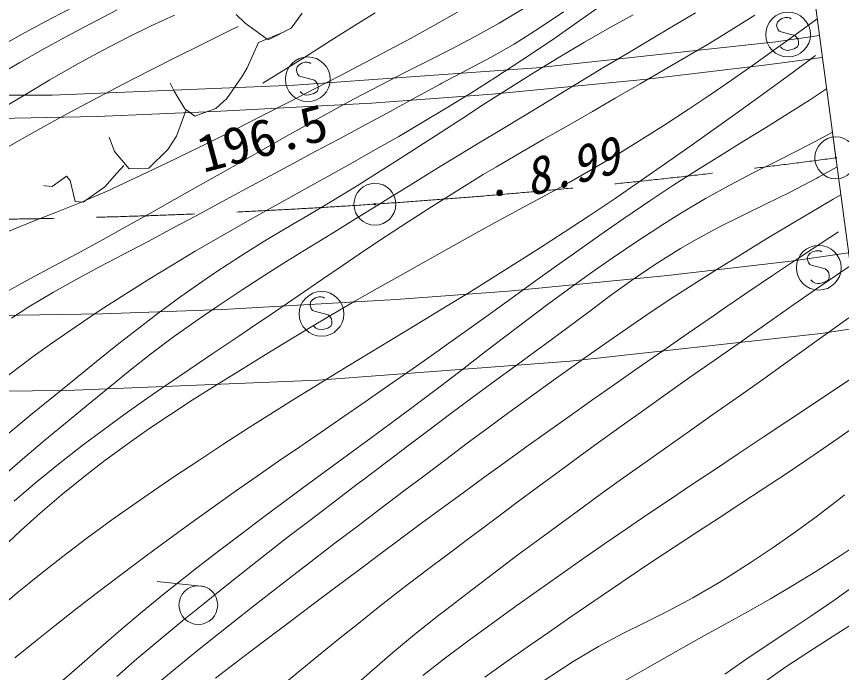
# Model space of a CAD drawing. Units: millimetres, scale not verified. Extents: x 40000 to 680000, y 20000 to 380000.
# Drawn here: x 290080 to 319458, y 246173 to 269548 of the extents above; entities that cross this region are included whole.
import ezdxf
from ezdxf.enums import TextEntityAlignment as Align

# ---------------------------------------------------------------- set-up
doc = ezdxf.new("R2010")
doc.units = ezdxf.units.MM
doc.header["$LTSCALE"] = 1000
doc.linetypes.add('CHAIN', pattern=[18.5, 12, -1.5, 3.5, -1.5])
doc.layers.add('S-BGD', color=7, linetype='Continuous', lineweight=13)
doc.styles.add('ＭＳ ゴシック', font='')
doc.styles.get('ＭＳ ゴシック').set_extended_font_data('MS Gothic')

msp = doc.modelspace()

# ---------------------------------------------------------------- linework, layer by layer
at = {"layer": 'S-BGD'}
for p, q in [((306713, 358312), (324985, 221665)), ((311025, 270039), (310142, 269404)), ((292140, 269901), (291314, 269472)), ((293668, 269783), (292690, 269274)), ((305781, 269701), (304941, 269225)), ((308214, 269882), (307266, 269312)), ((309557, 269719), (308698, 269126)), ((291314, 269472), (290490, 269032)), ((295702, 269596), (294872, 269209)), ((298211, 269318), (297903, 269619)), ((300251, 269660), (299862, 269128)), ((302853, 269680), (302102, 269210)), ((310142, 269404), (309214, 268756)), ((312044, 269603), (311198, 269140)), ((314260, 269683), (313475, 269211)), ((316378, 269593), (315518, 269056)), ((317245, 269422), (317176, 269342)), ((317338, 269476), (317245, 269422)), ((317458, 269508), (317338, 269476)), ((317543, 269515), (317458, 269508)), ((317609, 269503), (317543, 269515)), ((317664, 269468), (317609, 269503)), ((318593, 269469), (317843, 268923)), ((292690, 269274), (291812, 268809)), ((294872, 269209), (294029, 268800)), ((297673, 269043), (297947, 269175)), ((297947, 269175), (297968, 269186)), ((298226, 269305), (298211, 269318)), ((299001, 268743), (298226, 269305)), ((299862, 269128), (299070, 268726)), ((302102, 269210), (301277, 268692)), ((304941, 269225), (304129, 268777)), ((307266, 269312), (306391, 268819)), ((308698, 269126), (307797, 268560)), ((311198, 269140), (310304, 268633)), ((313475, 269211), (312677, 268738)), ((317176, 269342), (317148, 269243)), ((317148, 269243), (317168, 269153)), ((317168, 269153), (317188, 269096)), ((290490, 269032), (289660, 268573)), ((297202, 268812), (297673, 269043)), ((299611, 268995), (298694, 268616)), ((306391, 268819), (305559, 268378)), ((315518, 269056), (314707, 268563)), ((317843, 268923), (317052, 268350)), ((317123, 268641), (318673, 268872)), ((317188, 269096), (317239, 269027)), ((317239, 269027), (317305, 268999)), ((317305, 268999), (317791, 268869)), ((317791, 268869), (317856, 268812)), ((291812, 268809), (290993, 268362)), ((294029, 268800), (293137, 268340)), ((296558, 268494), (297202, 268812)), ((298694, 268616), (298289, 267714)), ((299070, 268726), (299001, 268743)), ((301277, 268692), (300342, 268104)), ((304129, 268777), (303323, 268342)), ((307797, 268560), (306982, 268101)), ((309020, 268623), (308073, 267986)), ((308598, 267719), (317123, 268641)), ((309214, 268756), (309020, 268623)), ((310304, 268633), (309370, 268076)), ((312677, 268738), (311847, 268246)), ((314707, 268563), (313916, 268095)), ((317856, 268812), (317913, 268723)), ((317923, 268548), (317887, 268464)), ((317913, 268723), (317930, 268628)), ((317930, 268628), (317923, 268548)), ((290993, 268362), (290195, 267910)), ((293137, 268340), (292238, 267845)), ((295767, 268099), (296558, 268494)), ((303323, 268342), (302500, 267908)), ((305559, 268378), (304743, 267962)), ((311847, 268246), (310964, 267718)), ((317052, 268350), (316290, 267805)), ((317358, 268397), (317281, 268471)), ((317436, 268355), (317358, 268397)), ((317519, 268340), (317436, 268355)), ((317599, 268349), (317519, 268340)), ((317777, 268397), (317599, 268349)), ((317887, 268464), (317777, 268397)), ((294857, 267637), (295767, 268099)), ((300342, 268104), (299260, 267424)), ((304743, 267962), (303914, 267546)), ((306982, 268101), (306157, 267664)), ((308073, 267986), (307153, 267386)), ((309370, 268076), (308420, 267490)), ((313916, 268095), (313120, 267630)), ((318779, 268081), (316794, 267823)), ((318102, 267841), (318530, 268159)), ((290195, 267910), (289378, 267426)), ((292238, 267845), (291265, 267286)), ((298289, 267714), (298123, 267434)), ((299980, 267102), (308598, 267719)), ((300073, 267748), (300045, 267650)), ((300045, 267650), (300065, 267560)), ((300142, 267829), (300073, 267748)), ((300235, 267883), (300142, 267829)), ((300355, 267915), (300235, 267883)), ((300440, 267921), (300355, 267915)), ((300506, 267910), (300440, 267921)), ((300560, 267875), (300506, 267910)), ((302500, 267908), (301640, 267460)), ((306157, 267664), (305226, 267167)), ((310964, 267718), (310011, 267138)), ((316794, 267823), (312539, 267319)), ((316290, 267805), (315540, 267278)), ((317341, 267279), (318102, 267841)), ((293851, 267119), (294857, 267637)), ((298123, 267434), (297573, 266629)), ((299260, 267424), (298854, 267169)), ((300065, 267560), (300084, 267503)), ((300084, 267503), (300136, 267434)), ((300136, 267434), (300202, 267406)), ((300202, 267406), (300688, 267275)), ((301640, 267460), (300720, 266985)), ((303914, 267546), (303045, 267105)), ((307153, 267386), (306257, 266819)), ((308420, 267490), (307554, 266945)), ((313120, 267630), (312290, 267150)), ((291265, 267286), (290396, 266773)), ((291350, 266743), (299980, 267102)), ((292777, 266555), (293851, 267119)), ((295698, 266881), (295558, 267170)), ((300688, 267275), (300753, 267218)), ((300753, 267218), (300810, 267130)), ((300810, 267130), (300827, 267035)), ((303045, 267105), (302106, 266611)), ((305172, 267138), (304183, 266597)), ((305226, 267167), (305172, 267138)), ((312539, 267319), (307023, 266780)), ((309982, 267120), (309032, 266538)), ((310011, 267138), (309982, 267120)), ((312290, 267150), (311400, 266635)), ((315540, 267278), (314782, 266757)), ((316561, 266707), (317341, 267279)), ((290396, 266773), (289587, 266280)), ((296077, 266262), (295698, 266881)), ((300720, 266985), (299798, 266509)), ((300255, 266803), (300177, 266878)), ((300333, 266762), (300255, 266803)), ((300415, 266747), (300333, 266762)), ((300674, 266804), (300496, 266756)), ((300784, 266870), (300674, 266804)), ((300819, 266954), (300784, 266870)), ((300827, 267035), (300819, 266954)), ((307023, 266780), (302735, 266464)), ((306257, 266819), (305384, 266281)), ((307554, 266945), (306746, 266430)), ((314782, 266757), (313998, 266232)), ((318927, 266971), (318318, 266568)), ((282726, 266730), (291350, 266743)), ((291661, 265956), (292777, 266555)), ((302735, 266464), (297132, 266161)), ((297573, 266629), (297177, 266268)), ((299798, 266509), (298813, 266003)), ((300496, 266756), (300415, 266747)), ((302106, 266611), (301689, 266385)), ((304183, 266597), (303260, 266096)), ((309032, 266538), (308162, 266010)), ((311400, 266635), (310594, 266165)), ((315758, 266124), (316561, 266707)), ((318318, 266568), (317529, 266065)), ((296117, 266218), (295783, 265281)), ((296430, 266000), (296077, 266262)), ((297177, 266268), (296430, 266000)), ((301689, 266385), (300704, 265843)), ((305384, 266281), (304529, 265768)), ((306746, 266430), (305970, 265929)), ((313998, 266232), (313168, 265691)), ((292944, 265987), (287297, 265868)), ((290528, 265332), (291661, 265956)), ((297132, 266161), (292944, 265987)), ((298813, 266003), (297919, 265548)), ((303260, 266096), (302389, 265626)), ((305970, 265929), (305200, 265431)), ((308162, 266010), (307346, 265517)), ((310594, 266165), (309664, 265627)), ((314926, 265527), (315758, 266124)), ((317529, 266065), (316751, 265582)), ((300704, 265843), (299796, 265337)), ((302389, 265626), (301555, 265178)), ((304529, 265768), (303691, 265277)), ((309664, 265627), (308840, 265159)), ((313168, 265691), (312275, 265125)), ((316751, 265582), (315969, 265102)), ((289404, 264694), (290528, 265332)), ((297919, 265548), (297079, 265127)), ((299796, 265337), (298944, 264859)), ((305200, 265431), (304411, 264920)), ((307346, 265517), (306558, 265042)), ((314062, 264914), (314926, 265527)), ((319134, 265422), (318770, 265223)), ((319256, 264511), (319123, 265503)), ((293566, 264735), (293374, 265248)), ((295783, 265281), (295474, 264809)), ((297079, 265127), (296257, 264722)), ((301555, 265178), (300742, 264743)), ((303691, 265277), (302867, 264803)), ((306558, 265042), (305771, 264566)), ((308840, 265159), (308039, 264702)), ((312275, 265125), (311548, 264675)), ((315969, 265102), (315168, 264609)), ((318770, 265223), (317947, 264795)), ((294088, 264114), (293566, 264735)), ((295474, 264809), (294792, 264140)), ((296257, 264722), (295416, 264316)), ((298944, 264859), (298129, 264398)), ((300742, 264743), (299934, 264312)), ((302867, 264803), (302053, 264343)), ((304411, 264920), (303577, 264384)), ((308039, 264702), (307176, 264196)), ((313160, 264283), (314062, 264914)), ((317947, 264795), (317133, 264385)), ((305771, 264566), (304958, 264072)), ((311548, 264675), (310609, 264114)), ((315168, 264609), (314335, 264087)), ((293903, 264236), (293656, 263961)), ((294792, 264140), (294088, 264114)), ((295416, 264316), (294519, 263890)), ((298129, 264398), (297331, 263946)), ((299934, 264312), (299116, 263874)), ((302053, 264343), (301248, 263893)), ((303577, 264384), (302673, 263810)), ((307176, 264196), (306704, 263912)), ((310609, 264114), (309759, 263633)), ((312217, 263630), (313160, 264283)), ((317133, 264385), (316315, 263972)), ((319299, 264191), (318641, 263824)), ((291860, 263859), (291356, 263495)), ((291989, 263705), (291860, 263859)), ((293656, 263961), (293226, 263483)), ((294519, 263890), (293531, 263428)), ((297331, 263946), (296531, 263491)), ((299116, 263874), (298273, 263422)), ((301248, 263893), (300449, 263449)), ((304958, 264072), (304095, 263541)), ((306704, 263912), (305745, 263322)), ((314335, 264087), (313453, 263521)), ((316315, 263972), (315479, 263537)), ((318641, 263824), (318584, 263792)), ((291103, 263516), (291050, 263529)), ((292164, 262953), (291989, 263705)), ((302243, 263540), (301307, 262965)), ((302673, 263810), (302243, 263540)), ((304095, 263541), (303153, 262957)), ((309759, 263633), (308948, 263193)), ((311395, 263068), (312217, 263630)), ((315479, 263537), (314612, 263058)), ((318584, 263792), (317625, 263283)), ((291356, 263495), (291103, 263516)), ((293388, 263361), (292397, 262929)), ((293226, 263483), (292449, 262935)), ((293531, 263428), (293388, 263361)), ((296531, 263491), (295709, 263026)), ((298273, 263422), (297390, 262947)), ((300449, 263449), (299653, 263007)), ((305745, 263322), (304859, 262765)), ((313453, 263521), (312634, 262978)), ((317625, 263283), (316757, 262856)), ((292449, 262935), (292164, 262953)), ((295709, 263026), (294846, 262541)), ((297390, 262947), (296451, 262438)), ((299653, 263007), (298857, 262562)), ((301307, 262965), (300457, 262459)), ((303153, 262957), (303101, 262924)), ((308948, 263193), (308131, 262756)), ((310473, 262450), (311395, 263068)), ((312634, 262978), (311707, 262349)), ((314612, 263058), (313698, 262517)), ((319163, 263035), (318348, 262552)), ((319432, 263195), (319163, 263035)), ((292397, 262929), (291501, 262576)), ((303101, 262924), (302157, 262338)), ((304859, 262765), (304030, 262233)), ((308131, 262756), (307259, 262284)), ((316757, 262856), (315929, 262460)), ((291501, 262576), (290648, 262247)), ((294846, 262541), (293923, 262025)), ((296451, 262438), (295710, 262035)), ((298857, 262562), (298058, 262113)), ((300457, 262459), (299657, 261989)), ((309579, 261861), (310473, 262450)), ((313698, 262517), (313150, 262172)), ((315929, 262460), (315093, 262045)), ((318348, 262552), (317558, 262083)), ((290648, 262247), (289785, 261885)), ((298058, 262113), (297254, 261653)), ((302157, 262338), (301293, 261807)), ((304030, 262233), (303241, 261716)), ((307259, 262284), (306439, 261829)), ((311707, 262349), (310858, 261761)), ((313150, 262172), (312205, 261553)), ((317558, 262083), (316765, 261609)), ((293923, 262025), (293165, 261606)), ((295710, 262035), (294740, 261515)), ((299657, 261989), (298869, 261518)), ((301293, 261807), (300484, 261310)), ((306439, 261829), (305465, 261280)), ((308710, 261298), (309579, 261861)), ((315093, 262045), (314199, 261559)), ((318740, 261470), (319354, 261870)), ((293165, 261606), (292224, 261096)), ((294740, 261515), (293859, 261055)), ((297254, 261653), (296443, 261181)), ((298869, 261518), (298053, 261012)), ((303241, 261716), (302476, 261205)), ((310858, 261761), (310066, 261203)), ((312205, 261553), (311329, 260962)), ((314199, 261559), (313723, 261278)), ((316765, 261609), (315940, 261107)), ((317886, 260907), (318740, 261470)), ((296443, 261181), (295620, 260691)), ((300484, 261310), (299702, 260827)), ((302476, 261205), (301717, 260692)), ((305465, 261280), (304570, 260779)), ((307862, 260757), (308710, 261298)), ((310066, 261203), (309309, 260662)), ((313723, 261278), (312797, 260695)), ((318550, 261197), (318430, 261165)), ((318635, 261203), (318550, 261197)), ((318700, 261192), (318635, 261203)), ((318755, 261157), (318700, 261192)), ((292224, 261096), (291393, 260656)), ((293859, 261055), (293032, 260625)), ((298053, 261012), (297174, 260434)), ((311329, 260962), (310509, 260390)), ((315940, 261107), (315054, 260557)), ((317005, 260319), (317886, 260907)), ((317651, 260831), (319709, 261121)), ((318267, 261030), (318240, 260932)), ((318240, 260932), (318260, 260842)), ((318337, 261111), (318267, 261030)), ((318430, 261165), (318337, 261111)), ((291393, 260656), (290575, 260217)), ((293032, 260625), (292224, 260193)), ((295620, 260691), (294785, 260180)), ((299702, 260827), (298922, 260335)), ((301717, 260692), (300947, 260167)), ((304570, 260779), (303730, 260309)), ((307033, 260235), (307862, 260757)), ((309309, 260662), (308566, 260126)), ((312797, 260695), (311985, 260145)), ((313268, 260316), (317651, 260831)), ((318260, 260842), (318279, 260785)), ((318279, 260785), (318331, 260716)), ((318331, 260716), (318396, 260688)), ((318396, 260688), (318882, 260557)), ((319770, 260664), (319285, 260336)), ((297174, 260434), (296835, 260203)), ((298922, 260335), (298118, 259813)), ((303730, 260309), (302923, 259856)), ((307591, 259757), (313268, 260316)), ((310509, 260390), (309732, 259832)), ((315054, 260557), (314435, 260166)), ((316093, 259703), (317005, 260319)), ((319285, 260336), (318529, 259817)), ((318882, 260557), (318947, 260500)), ((318947, 260500), (319004, 260412)), ((319004, 260412), (319021, 260317)), ((319021, 260317), (319014, 260236)), ((290575, 260217), (289677, 259711)), ((292224, 260193), (291400, 259727)), ((294785, 260180), (293933, 259644)), ((296835, 260203), (295933, 259568)), ((300947, 260167), (300151, 259622)), ((306219, 259730), (307033, 260235)), ((308566, 260126), (307816, 259583)), ((311985, 260145), (311235, 259605)), ((314435, 260166), (313521, 259578)), ((318450, 260085), (318372, 260159)), ((318527, 260044), (318450, 260085)), ((318610, 260029), (318527, 260044)), ((318690, 260038), (318610, 260029)), ((318868, 260085), (318690, 260038)), ((318979, 260152), (318868, 260085)), ((319014, 260236), (318979, 260152)), ((291400, 259727), (290525, 259197)), ((298118, 259813), (297261, 259241)), ((302923, 259856), (302127, 259403)), ((303596, 259468), (307591, 259757)), ((305417, 259238), (306219, 259730)), ((309732, 259832), (308984, 259281)), ((318529, 259817), (317765, 259284)), ((293933, 259644), (293063, 259079)), ((295933, 259568), (295129, 258978)), ((297427, 259112), (303596, 259468)), ((300151, 259622), (299310, 259048)), ((300630, 259469), (300560, 259388)), ((300723, 259523), (300630, 259469)), ((300843, 259555), (300723, 259523)), ((300928, 259561), (300843, 259555)), ((300993, 259550), (300928, 259561)), ((301048, 259515), (300993, 259550)), ((307816, 259583), (307038, 259020)), ((311235, 259605), (310496, 259053)), ((313521, 259578), (312717, 259045)), ((315146, 259055), (316093, 259703)), ((290525, 259197), (289903, 258797)), ((297261, 259241), (296519, 258730)), ((300560, 259388), (300533, 259290)), ((300533, 259290), (300553, 259200)), ((300553, 259200), (300572, 259143)), ((300572, 259143), (300624, 259074)), ((302127, 259403), (301318, 258934)), ((304625, 258755), (305417, 259238)), ((308984, 259281), (308252, 258731)), ((317765, 259284), (316956, 258717)), ((287325, 258855), (293141, 258952)), ((293063, 259079), (292172, 258481)), ((293141, 258952), (297427, 259112)), ((295129, 258978), (294387, 258411)), ((299310, 259048), (298409, 258437)), ((301318, 258934), (300474, 258434)), ((300624, 259074), (300689, 259046)), ((300689, 259046), (301176, 258915)), ((301176, 258915), (301241, 258858)), ((301241, 258858), (301298, 258770)), ((307038, 259020), (306211, 258426)), ((310496, 259053), (309715, 258466)), ((312717, 259045), (311958, 258528)), ((313997, 258262), (314935, 258910)), ((314935, 258910), (315146, 259055)), ((296519, 258730), (295629, 258096)), ((301307, 258594), (301272, 258510)), ((301298, 258770), (301315, 258675)), ((301315, 258675), (301307, 258594)), ((303840, 258278), (304625, 258755)), ((308252, 258731), (307522, 258174)), ((316956, 258717), (316071, 258097)), ((319720, 258811), (318974, 258278)), ((292172, 258481), (291256, 257847)), ((294387, 258411), (293668, 257843)), ((298409, 258437), (297993, 258156)), ((300474, 258434), (299573, 257888)), ((300743, 258443), (300665, 258518)), ((300820, 258402), (300743, 258443)), ((300903, 258387), (300820, 258402)), ((300984, 258396), (300903, 258387)), ((301161, 258443), (300984, 258396)), ((301272, 258510), (301161, 258443)), ((303058, 257804), (303840, 258278)), ((306211, 258426), (305314, 257788)), ((309715, 258466), (308842, 257820)), ((318720, 258252), (309798, 257265)), ((311958, 258528), (311180, 257986)), ((313093, 257636), (313997, 258262)), ((318974, 258278), (318207, 257726)), ((320066, 258455), (318720, 258252)), ((295629, 258096), (294848, 257510)), ((297993, 258156), (297077, 257541)), ((307522, 258174), (306781, 257606)), ((311180, 257986), (310320, 257380)), ((315856, 257947), (314923, 257296)), ((316071, 258097), (315856, 257947)), ((291256, 257847), (290676, 257434)), ((293668, 257843), (292933, 257251)), ((299573, 257888), (298937, 257496)), ((302276, 257330), (303058, 257804)), ((305128, 257657), (304200, 257005)), ((305314, 257788), (305128, 257657)), ((308779, 257774), (307878, 257117)), ((308842, 257820), (308779, 257774)), ((318207, 257726), (317380, 257132)), ((290676, 257434), (289790, 256768)), ((294848, 257510), (294123, 256941)), ((297077, 257541), (296250, 256986)), ((298937, 257496), (297993, 256911)), ((306781, 257606), (306017, 257018)), ((310320, 257380), (310108, 257230)), ((312222, 257029), (313093, 257636)), ((292933, 257251), (292145, 256610)), ((309798, 257265), (300822, 256584)), ((301492, 256853), (302276, 257330)), ((307878, 257117), (307055, 256515)), ((310108, 257230), (309201, 256587)), ((314923, 257296), (314045, 256679)), ((317380, 257132), (316691, 256642)), ((294123, 256941), (293402, 256356)), ((296250, 256986), (295477, 256462)), ((297993, 256911), (297133, 256377)), ((300703, 256369), (301492, 256853)), ((304200, 257005), (303325, 256395)), ((306017, 257018), (305214, 256405)), ((311379, 256438), (312222, 257029)), ((320145, 256867), (319362, 256350)), ((292145, 256610), (291457, 256053)), ((300822, 256584), (291871, 256217)), ((307055, 256515), (306286, 255948)), ((309201, 256587), (308379, 255996)), ((314045, 256679), (313212, 256091)), ((316691, 256642), (315761, 255985)), ((291871, 256217), (282872, 256158)), ((293402, 256356), (292632, 255723)), ((295477, 256462), (294722, 255940)), ((297133, 256377), (296330, 255872)), ((299905, 255875), (300703, 256369)), ((303325, 256395), (302494, 255820)), ((305214, 256405), (304361, 255760)), ((310561, 255862), (311379, 256438)), ((319362, 256350), (318527, 255796)), ((291457, 256053), (290591, 255349)), ((294722, 255940), (293952, 255392)), ((306286, 255948), (305546, 255399)), ((308379, 255996), (307613, 255438)), ((313212, 256091), (312415, 255525)), ((315761, 255985), (314882, 255365)), ((292632, 255723), (291958, 255169)), ((296330, 255872), (295560, 255372)), ((299096, 255367), (299905, 255875)), ((302494, 255820), (301697, 255271)), ((304361, 255760), (303612, 255201)), ((309764, 255299), (310561, 255862)), ((318527, 255796), (317620, 255192)), ((290591, 255349), (289802, 254698)), ((293952, 255392), (293131, 254790)), ((295560, 255372), (294795, 254857)), ((298272, 254843), (299096, 255367)), ((305546, 255399), (304810, 254848)), ((307613, 255438), (306874, 254893)), ((312415, 255525), (311645, 254974)), ((314882, 255365), (314045, 254774)), ((291958, 255169), (291092, 254452)), ((301697, 255271), (300925, 254740)), ((303612, 255201), (302707, 254532)), ((308986, 254745), (309764, 255299)), ((317620, 255192), (316673, 254561)), ((320178, 255115), (319362, 254536)), ((293131, 254790), (292459, 254284)), ((294795, 254857), (294009, 254303)), ((297431, 254300), (298272, 254843)), ((300925, 254740), (300166, 254219)), ((304810, 254848), (304053, 254279)), ((306874, 254893), (306133, 254340)), ((308222, 254198), (308986, 254745)), ((311645, 254974), (310894, 254433)), ((314045, 254774), (313242, 254207)), ((291092, 254452), (290297, 253778)), ((302707, 254532), (301865, 253913)), ((310894, 254433), (310153, 253894)), ((316673, 254561), (315780, 253966)), ((319362, 254536), (318454, 253909)), ((292459, 254284), (291570, 253592)), ((294009, 254303), (293178, 253687)), ((296569, 253733), (297431, 254300)), ((300166, 254219), (299413, 253699)), ((304053, 254279), (303251, 253672)), ((306133, 254340), (305363, 253761)), ((307470, 253656), (308222, 254198)), ((313242, 254207), (312467, 253657)), ((301865, 253913), (301072, 253332)), ((310153, 253894), (309412, 253352)), ((315780, 253966), (314931, 253400)), ((318445, 253903), (317521, 253279)), ((318454, 253909), (318445, 253903)), ((290297, 253778), (289555, 253137)), ((291570, 253592), (290754, 252927)), ((293178, 253687), (292524, 253185)), ((295683, 253140), (296569, 253733)), ((299413, 253699), (298655, 253172)), ((303251, 253672), (302378, 253008)), ((305363, 253761), (304533, 253135)), ((306725, 253117), (307470, 253656)), ((312467, 253657), (311710, 253117)), ((301072, 253332), (300313, 252774)), ((309412, 253352), (308664, 252801)), ((314931, 253400), (314118, 252857)), ((317521, 253279), (316672, 252714)), ((292524, 253185), (291669, 252497)), ((294772, 252517), (295683, 253140)), ((298655, 253172), (297882, 252630)), ((302378, 253008), (302216, 252885)), ((304533, 253135), (303913, 252667)), ((305986, 252578), (306725, 253117)), ((311710, 253117), (310965, 252582)), ((290754, 252927), (289996, 252282)), ((300313, 252774), (299573, 252229)), ((302216, 252885), (301331, 252210)), ((303913, 252667), (303018, 251991)), ((308664, 252801), (307899, 252233)), ((314118, 252857), (313332, 252330)), ((316672, 252714), (315873, 252190)), ((291669, 252497), (290921, 251854)), ((293830, 251862), (294772, 252517)), ((297882, 252630), (297084, 252064)), ((305247, 252037), (305986, 252578)), ((310965, 252582), (310223, 252045)), ((319417, 252385), (318554, 251725)), ((319566, 252501), (319417, 252385)), ((299573, 252229), (298838, 251681)), ((301331, 252210), (300525, 251593)), ((307899, 252233), (307108, 251642)), ((313332, 252330), (312564, 251812)), ((315873, 252190), (315101, 251687)), ((290921, 251854), (290234, 251230)), ((293474, 251609), (293830, 251862)), ((297084, 252064), (296253, 251467)), ((303018, 251991), (302194, 251367)), ((304505, 251491), (305247, 252037)), ((310223, 252045), (309476, 251500)), ((312564, 251812), (311807, 251296)), ((292581, 250957), (293474, 251609)), ((298838, 251681), (298091, 251120)), ((300525, 251593), (299771, 251014)), ((303758, 250938), (304505, 251491)), ((307108, 251642), (306283, 251023)), ((309476, 251500), (308717, 250941)), ((315101, 251687), (314331, 251185)), ((318554, 251725), (317777, 251152)), ((290234, 251230), (289567, 250599)), ((296253, 251467), (295377, 250831)), ((302194, 251367), (301421, 250780)), ((311807, 251296), (311050, 250778)), ((291725, 250306), (292581, 250957)), ((298091, 251120), (297319, 250530)), ((299771, 251014), (299044, 250450)), ((303002, 250375), (303758, 250938)), ((306283, 251023), (305415, 250369)), ((308717, 250941), (307938, 250360)), ((314331, 251185), (313540, 250667)), ((317777, 251152), (317025, 250624)), ((320335, 250951), (319411, 250325)), ((295377, 250831), (294697, 250331)), ((301421, 250780), (300681, 250215)), ((311050, 250778), (310286, 250248)), ((313540, 250667), (312703, 250112)), ((317025, 250624), (316237, 250100)), ((290902, 249656), (291725, 250306)), ((294697, 250331), (293797, 249658)), ((297319, 250530), (296506, 249901)), ((299044, 250450), (298319, 249881)), ((302234, 249801), (303002, 250375)), ((305415, 250369), (304717, 249841)), ((307938, 250360), (307130, 249753)), ((319411, 250325), (318548, 249771)), ((300681, 250215), (299955, 249656)), ((310286, 250248), (309506, 249702)), ((312703, 250112), (311796, 249501)), ((316237, 250100), (315352, 249538)), ((296506, 249901), (295638, 249218)), ((298319, 249881), (297570, 249287)), ((301449, 249213), (302234, 249801)), ((304717, 249841), (303829, 249163)), ((307130, 249753), (306287, 249112)), ((318548, 249771), (317726, 249269)), ((290109, 249008), (290902, 249656)), ((293797, 249658), (292969, 249027)), ((299955, 249656), (299224, 249089)), ((309506, 249702), (308702, 249133)), ((311796, 249501), (311602, 249369)), ((315352, 249538), (315106, 249385)), ((296760, 249236), (295095, 249413)), ((295638, 249218), (295424, 249048)), ((297570, 249287), (296771, 248645)), ((300644, 248608), (301449, 249213)), ((303829, 249163), (303020, 248534)), ((308702, 249133), (307864, 248534)), ((311602, 249369), (310676, 248738)), ((315106, 249385), (314164, 248832)), ((317726, 249269), (316927, 248802)), ((320034, 249347), (319181, 248740)), ((289344, 248363), (290109, 249008)), ((292969, 249027), (292196, 248427)), ((295424, 249048), (294567, 248350)), ((299224, 249089), (298470, 248498)), ((306287, 249112), (305400, 248431)), ((296771, 248645), (296004, 248023)), ((299817, 247984), (300644, 248608)), ((310676, 248738), (309824, 248154)), ((314164, 248832), (313297, 248372)), ((316927, 248802), (316130, 248352)), ((319181, 248740), (318366, 248181)), ((292196, 248427), (291460, 247846)), ((294567, 248350), (293803, 247704)), ((298470, 248498), (297674, 247868)), ((303020, 248534), (302267, 247937)), ((305400, 248431), (305120, 248215)), ((307864, 248534), (306984, 247898)), ((313297, 248372), (312471, 247959)), ((316130, 248352), (315317, 247901)), ((296004, 248023), (295146, 247314)), ((298964, 247339), (299817, 247984)), ((305120, 248215), (304247, 247524)), ((309824, 248154), (309025, 247603)), ((312471, 247959), (311653, 247549)), ((318366, 248181), (317579, 247655)), ((291460, 247846), (290742, 247274)), ((293803, 247704), (293095, 247088)), ((297674, 247868), (296816, 247185)), ((302267, 247937), (301547, 247357)), ((306984, 247898), (306250, 247363)), ((315317, 247901), (314468, 247430)), ((319819, 247883), (319036, 247379)), ((304247, 247524), (303464, 246874)), ((309025, 247603), (308261, 247072)), ((311653, 247549), (310809, 247099)), ((314468, 247430), (313565, 246920)), ((317579, 247655), (316811, 247146)), ((319036, 247379), (318265, 246888)), ((290742, 247274), (290025, 246699)), ((293095, 247088), (292407, 246484)), ((295146, 247314), (294371, 246656)), ((296816, 247185), (296584, 246999)), ((298081, 246669), (298964, 247339)), ((301547, 247357), (300837, 246777)), ((306250, 247363), (305355, 246696)), ((310809, 247099), (309906, 246564)), ((316811, 247146), (316054, 246639)), ((296584, 246999), (295729, 246304)), ((303464, 246874), (302744, 246249)), ((308261, 247072), (307511, 246546)), ((313565, 246920), (312713, 246429)), ((318265, 246888), (317480, 246372)), ((294371, 246656), (293651, 246033)), ((297164, 245974), (298081, 246669)), ((300837, 246777), (300114, 246181)), ((305355, 246696), (304544, 246069)), ((307511, 246546), (306756, 246010)), ((309906, 246564), (309599, 246368)), ((316054, 246639), (315299, 246119)), ((292407, 246484), (291702, 245871)), ((295729, 246304), (294966, 245669)), ((302744, 246249), (302059, 245634)), ((309599, 246368), (308655, 245749)), ((312713, 246429), (311759, 245888)), ((317480, 246372), (316654, 245791)), ((300114, 246181), (299356, 245554))]:
    msp.add_line(p, q, dxfattribs=at)
for centre, radius in [((317558, 268905), 796), ((300454, 267312), 796), ((319256, 264511), 746), ((319256, 264511), 22.5), ((302843, 262858), 746), ((307288, 263264), 100), ((307288, 263264), 87.5), ((307288, 263264), 75), ((307288, 263264), 62.5), ((307288, 263264), 50), ((307288, 263264), 37.5), ((307288, 263263), 25), ((307288, 263264), 12.5), ((302843, 262858), 22.5), ((318649, 260594), 796), ((300942, 258952), 796), ((296555, 248577), 690)]:
    msp.add_circle(centre, radius, dxfattribs=at)
at = {"layer": 'S-BGD', "linetype": 'CHAIN'}
msp.add_arc((286051, 512543), 250245, 268.48395, 277.62512, dxfattribs=at)

# ---------------------------------------------------------------- texts
at = {"layer": 'S-BGD', "style": 'ＭＳ ゴシック', "width": 1.05}
msp.add_text('196.5', height=1320, rotation=15, dxfattribs=at).set_placement((296829, 263591), align=Align.BOTTOM_LEFT)
at = {"layer": 'S-BGD', "style": 'ＭＳ ゴシック', "oblique": 15, "width": 0.95}
msp.add_text('8.99', height=1320, rotation=15, dxfattribs=at).set_placement((308461, 262750), align=Align.BOTTOM_LEFT)

doc.saveas('drawing.dxf')
